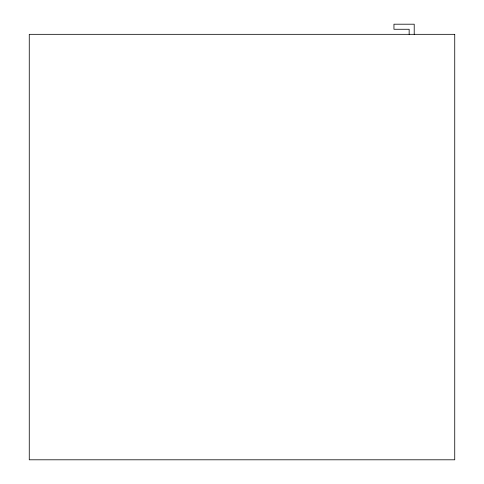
<?xml version="1.0" encoding="UTF-8"?>
<svg xmlns="http://www.w3.org/2000/svg" width="484" height="484" viewBox="0 0 484 484"><rect width="100%" height="100%" fill="white"/><g stroke="black" fill="none" stroke-linecap="round" stroke-linejoin="round"><path stroke-width="0.73" d="M414.213 34.328L414.213 24.2L393.952 24.2L393.952 29.264L409.149 29.264L409.149 34.328M454.736 34.328L29.264 34.328L29.264 459.8L454.736 459.8L454.736 34.328"/></g></svg>
